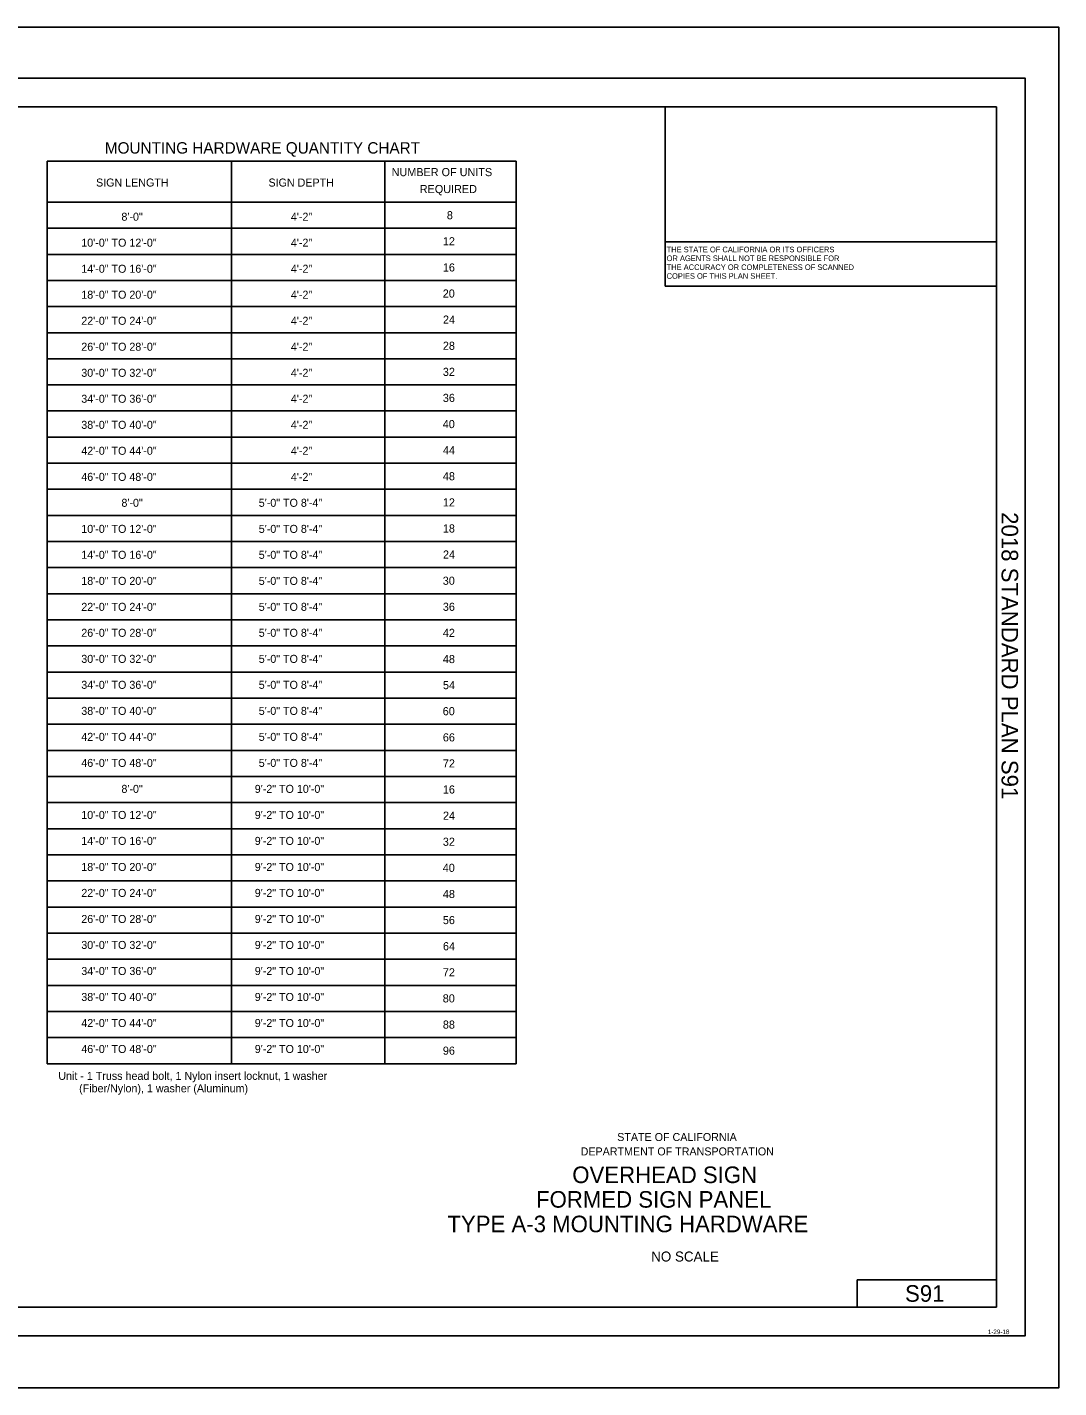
# Model space of a CAD drawing. Extents: x -894 to 866, y -476 to 714.
# Drawn here: x -36 to 866, y -476 to 714 of the extents above; entities that cross this region are included whole.
import ezdxf

# ---------------------------------------------------------------- set-up
doc = ezdxf.new("R2010")
doc.units = 0
for name, color, linetype in [('10 Sheet Format', 7, 'Continuous'), ('57 Undefined', 7, 'Continuous'), ('60 Nongeo Data', 7, 'Continuous')]:
    doc.layers.add(name, color=color, linetype=linetype)

msp = doc.modelspace()

# ---------------------------------------------------------------- linework, layer by layer
at = {"layer": '10 Sheet Format'}
for p, q in [((-863.5, 669), (836.5, 669)), ((836.5, 669), (836.5, -431)), ((-813.5, 644), (811.5, 644)), ((521.6, 525.9), (521.6, 644)), ((811.5, -406), (811.5, 644)), ((811.5, 525.9), (521.6, 525.9)), ((521.6, 487.1), (521.6, 525.9)), ((811.5, 487.1), (521.6, 487.1)), ((811.5, -381.9), (689.5, -381.9)), ((689.5, -381.9), (689.5, -406)), ((-813.5, -406), (811.5, -406)), ((-863.5, -431), (836.5, -431))]:
    msp.add_line(p, q, dxfattribs=at)
for points in [[(-894, 713.6), (866, 713.6), (866, -476.4), (-894, -476.4)], [(-863.5, -431), (836.5, -431), (836.5, 669), (-863.5, 669)]]:
    msp.add_lwpolyline(points, close=True, dxfattribs=at)
at = {"layer": '60 Nongeo Data'}
for p, q in [((-18.6, 596.5), (391.3, 596.5)), ((-18.6, 596.5), (-18.6, -193)), ((142.5, 596.5), (142.5, -193)), ((276.6, 596.5), (276.6, -193)), ((391.3, 596.5), (391.3, -193)), ((-18.6, 560.6), (391.3, 560.6)), ((-18.6, 537.7), (391.3, 537.7)), ((-18.6, 514.9), (391.3, 514.9)), ((-18.6, 492.1), (391.3, 492.1)), ((-18.6, 469.2), (391.3, 469.2)), ((-18.6, 446.4), (391.3, 446.4)), ((-18.6, 423.6), (391.3, 423.6)), ((-18.6, 400.7), (391.3, 400.7)), ((-18.6, 377.9), (391.3, 377.9)), ((-18.6, 355.1), (391.3, 355.1)), ((-18.6, 332.2), (391.3, 332.2)), ((-18.6, 309.4), (391.3, 309.4)), ((-18.6, 286.6), (391.3, 286.6)), ((-18.6, 263.7), (391.3, 263.7)), ((-18.6, 240.9), (391.3, 240.9)), ((-18.6, 218.1), (391.3, 218.1)), ((-18.6, 195.2), (391.3, 195.2)), ((-18.6, 172.4), (391.3, 172.4)), ((-18.6, 149.6), (391.3, 149.6)), ((-18.6, 126.7), (391.3, 126.7)), ((-18.6, 103.9), (391.3, 103.9)), ((-18.6, 81.1), (391.3, 81.1)), ((-18.6, 58.2), (391.3, 58.2)), ((-18.6, 35.4), (391.3, 35.4)), ((-18.6, 12.5), (391.3, 12.5)), ((-18.6, -10.3), (391.3, -10.3)), ((-18.6, -33.1), (391.3, -33.1)), ((-18.6, -56), (391.3, -56)), ((-18.6, -78.8), (391.3, -78.8)), ((-18.6, -101.6), (391.3, -101.6)), ((-18.6, -124.5), (391.3, -124.5)), ((-18.6, -147.3), (391.3, -147.3)), ((-18.6, -170.1), (391.3, -170.1)), ((-18.6, -193), (391.3, -193))]:
    msp.add_line(p, q, dxfattribs=at)

# ---------------------------------------------------------------- texts
at = {"layer": '10 Sheet Format'}
for s, height, p in [('THE STATE OF CALIFORNIA OR ITS OFFICERS', 4.9, (523, 516.7)), ('OR AGENTS SHALL NOT BE RESPONSIBLE FOR', 4.9, (523, 509)), ('THE ACCURACY OR COMPLETENESS OF SCANNED', 4.9, (523, 501.2)), ('COPIES OF THIS PLAN SHEET.', 4.9, (523, 493.5)), ('STATE OF CALIFORNIA', 7, (479.8, -260.6)), ('DEPARTMENT OF TRANSPORTATION', 7, (447.8, -273.2)), ('OVERHEAD SIGN', 14.5, (440.5, -297.4)), ('FORMED SIGN PANEL', 14.5, (408.8, -318.9)), ('TYPE A-3 MOUNTING HARDWARE', 14.5, (331.3, -340.4)), ('NO SCALE', 8.75, (509.5, -366)), ('1-29-18', 4, (803.8, -429.5))]:
    msp.add_text(s, height=height, dxfattribs=at).set_placement(p)
msp.add_text('2018 STANDARD PLAN S91', height=14.5, rotation=270, dxfattribs=at).set_placement((815.9, 289.4))
at = {"layer": '57 Undefined'}
for s, height, p in [('MOUNTING HARDWARE QUANTITY CHART', 10, (31.7, 603)), ('NUMBER OF UNITS', 7.087, (282.5, 583.3)), ('SIGN LENGTH', 7, (24, 574.2)), ('SIGN DEPTH', 7, (174.8, 574.2)), ('REQUIRED', 7.09, (307.1, 568.5)), ('8\'-0"', 7, (46.2, 544.3)), ('4\'-2"', 7, (194.4, 544.3)), ('8', 7.09, (330.8, 545.6)), ('10\'-0" TO 12\'-0"', 7, (11.1, 521.6)), ('4\'-2"', 7, (194.4, 521.6)), ('12', 7.09, (327.3, 522.8)), ('14\'-0" TO 16\'-0"', 7, (11.1, 498.8)), ('4\'-2"', 7, (194.4, 498.8)), ('16', 7.09, (327.3, 499.9)), ('18\'-0" TO 20\'-0"', 7, (11.1, 476.1)), ('4\'-2"', 7, (194.4, 476.1)), ('20', 7.09, (327.2, 477.1)), ('22\'-0" TO 24\'-0"', 7, (11.1, 453.3)), ('4\'-2"', 7, (194.4, 453.3)), ('24', 7.09, (327.4, 454.3)), ('26\'-0" TO 28\'-0"', 7, (11.1, 430.6)), ('4\'-2"', 7, (194.4, 430.6)), ('28', 7.09, (327.3, 431.4)), ('30\'-0" TO 32\'-0"', 7, (11.1, 407.8)), ('4\'-2"', 7, (194.4, 407.8)), ('32', 7.09, (327.3, 408.6)), ('36', 7.09, (327.3, 385.8)), ('34\'-0" TO 36\'-0"', 7, (11.1, 385.1)), ('4\'-2"', 7, (194.4, 385.1)), ('38\'-0" TO 40\'-0"', 7, (11.1, 362.3)), ('4\'-2"', 7, (194.4, 362.3)), ('40', 7.09, (327.2, 362.9)), ('42\'-0" TO 44\'-0"', 7, (11.1, 339.6)), ('4\'-2"', 7, (194.4, 339.6)), ('44', 7.09, (327.4, 340.1)), ('46\'-0" TO 48\'-0"', 7, (11.1, 316.8)), ('4\'-2"', 7, (194.4, 316.8)), ('48', 7.09, (327.3, 317.3)), ('8\'-0"', 7, (46.2, 294.1)), ('5\'-0" TO 8\'-4"', 7, (166.3, 294.1)), ('12', 7.09, (327.3, 294.4)), ('10\'-0" TO 12\'-0"', 7, (11.1, 271.3)), ('5\'-0" TO 8\'-4"', 7, (166.3, 271.3)), ('18', 7.09, (327.3, 271.6)), ('14\'-0" TO 16\'-0"', 7, (11.1, 248.6)), ('5\'-0" TO 8\'-4"', 7, (166.3, 248.6)), ('24', 7.09, (327.4, 248.8)), ('18\'-0" TO 20\'-0"', 7, (11.1, 225.8)), ('5\'-0" TO 8\'-4"', 7, (166.3, 225.8)), ('30', 7.09, (327.2, 225.9)), ('22\'-0" TO 24\'-0"', 7, (11.1, 203.1)), ('5\'-0" TO 8\'-4"', 7, (166.3, 203.1)), ('36', 7.09, (327.3, 203.1)), ('26\'-0" TO 28\'-0"', 7, (11.1, 180.4)), ('5\'-0" TO 8\'-4"', 7, (166.3, 180.4)), ('42', 7.09, (327.3, 180.3)), ('30\'-0" TO 32\'-0"', 7, (11.1, 157.6)), ('5\'-0" TO 8\'-4"', 7, (166.3, 157.6)), ('48', 7.09, (327.3, 157.4)), ('34\'-0" TO 36\'-0"', 7, (11.1, 134.9)), ('5\'-0" TO 8\'-4"', 7, (166.3, 134.9)), ('54', 7.09, (327.4, 134.6)), ('38\'-0" TO 40\'-0"', 7, (11.1, 112.1)), ('5\'-0" TO 8\'-4"', 7, (166.3, 112.1)), ('60', 7.09, (327.2, 111.8)), ('42\'-0" TO 44\'-0"', 7, (11.1, 89.4)), ('5\'-0" TO 8\'-4"', 7, (166.3, 89.4)), ('66', 7.09, (327.3, 88.9)), ('46\'-0" TO 48\'-0"', 7, (11.1, 66.6)), ('5\'-0" TO 8\'-4"', 7, (166.3, 66.6)), ('72', 7.09, (327.3, 66.1)), ('8\'-0"', 7, (46.2, 43.9)), ('9\'-2" TO 10\'-0"', 7, (162.8, 43.9)), ('16', 7.09, (327.3, 43.3)), ('10\'-0" TO 12\'-0"', 7, (11.1, 21.1)), ('9\'-2" TO 10\'-0"', 7, (162.8, 21.1)), ('24', 7.09, (327.4, 20.4)), ('14\'-0" TO 16\'-0"', 7, (11.1, -1.6)), ('9\'-2" TO 10\'-0"', 7, (162.8, -1.6)), ('32', 7.09, (327.3, -2.4)), ('18\'-0" TO 20\'-0"', 7, (11.1, -24.4)), ('9\'-2" TO 10\'-0"', 7, (162.8, -24.4)), ('40', 7.09, (327.2, -25.2)), ('22\'-0" TO 24\'-0"', 7, (11.1, -47.1)), ('9\'-2" TO 10\'-0"', 7, (162.8, -47.1)), ('48', 7.09, (327.3, -48.1)), ('26\'-0" TO 28\'-0"', 7, (11.1, -69.9)), ('9\'-2" TO 10\'-0"', 7, (162.8, -69.9)), ('56', 7.09, (327.3, -70.9)), ('30\'-0" TO 32\'-0"', 7, (11.1, -92.6)), ('9\'-2" TO 10\'-0"', 7, (162.8, -92.6)), ('64', 7.09, (327.4, -93.8)), ('34\'-0" TO 36\'-0"', 7, (11.1, -115.4)), ('9\'-2" TO 10\'-0"', 7, (162.8, -115.4)), ('72', 7.09, (327.3, -116.6)), ('38\'-0" TO 40\'-0"', 7, (11.1, -138.1)), ('9\'-2" TO 10\'-0"', 7, (162.8, -138.1)), ('80', 7.09, (327.2, -139.4)), ('42\'-0" TO 44\'-0"', 7, (11.1, -160.9)), ('9\'-2" TO 10\'-0"', 7, (162.8, -160.9)), ('88', 7.09, (327.3, -162.3)), ('46\'-0" TO 48\'-0"', 7, (11.1, -183.6)), ('9\'-2" TO 10\'-0"', 7, (162.8, -183.6)), ('96', 7.09, (327.3, -185.1)), ('Unit - 1 Truss head bolt, 1 Nylon insert locknut, 1 washer', 7, (-9, -207.1)), ('       (Fiber/Nylon), 1 washer (Aluminum)', 7, (-9, -218))]:
    msp.add_text(s, height=height, dxfattribs=at).set_placement(p)
at = {"layer": '60 Nongeo Data'}
msp.add_text('S91', height=14.5, dxfattribs=at).set_placement((731.5, -401.2))

doc.saveas('drawing.dxf')
